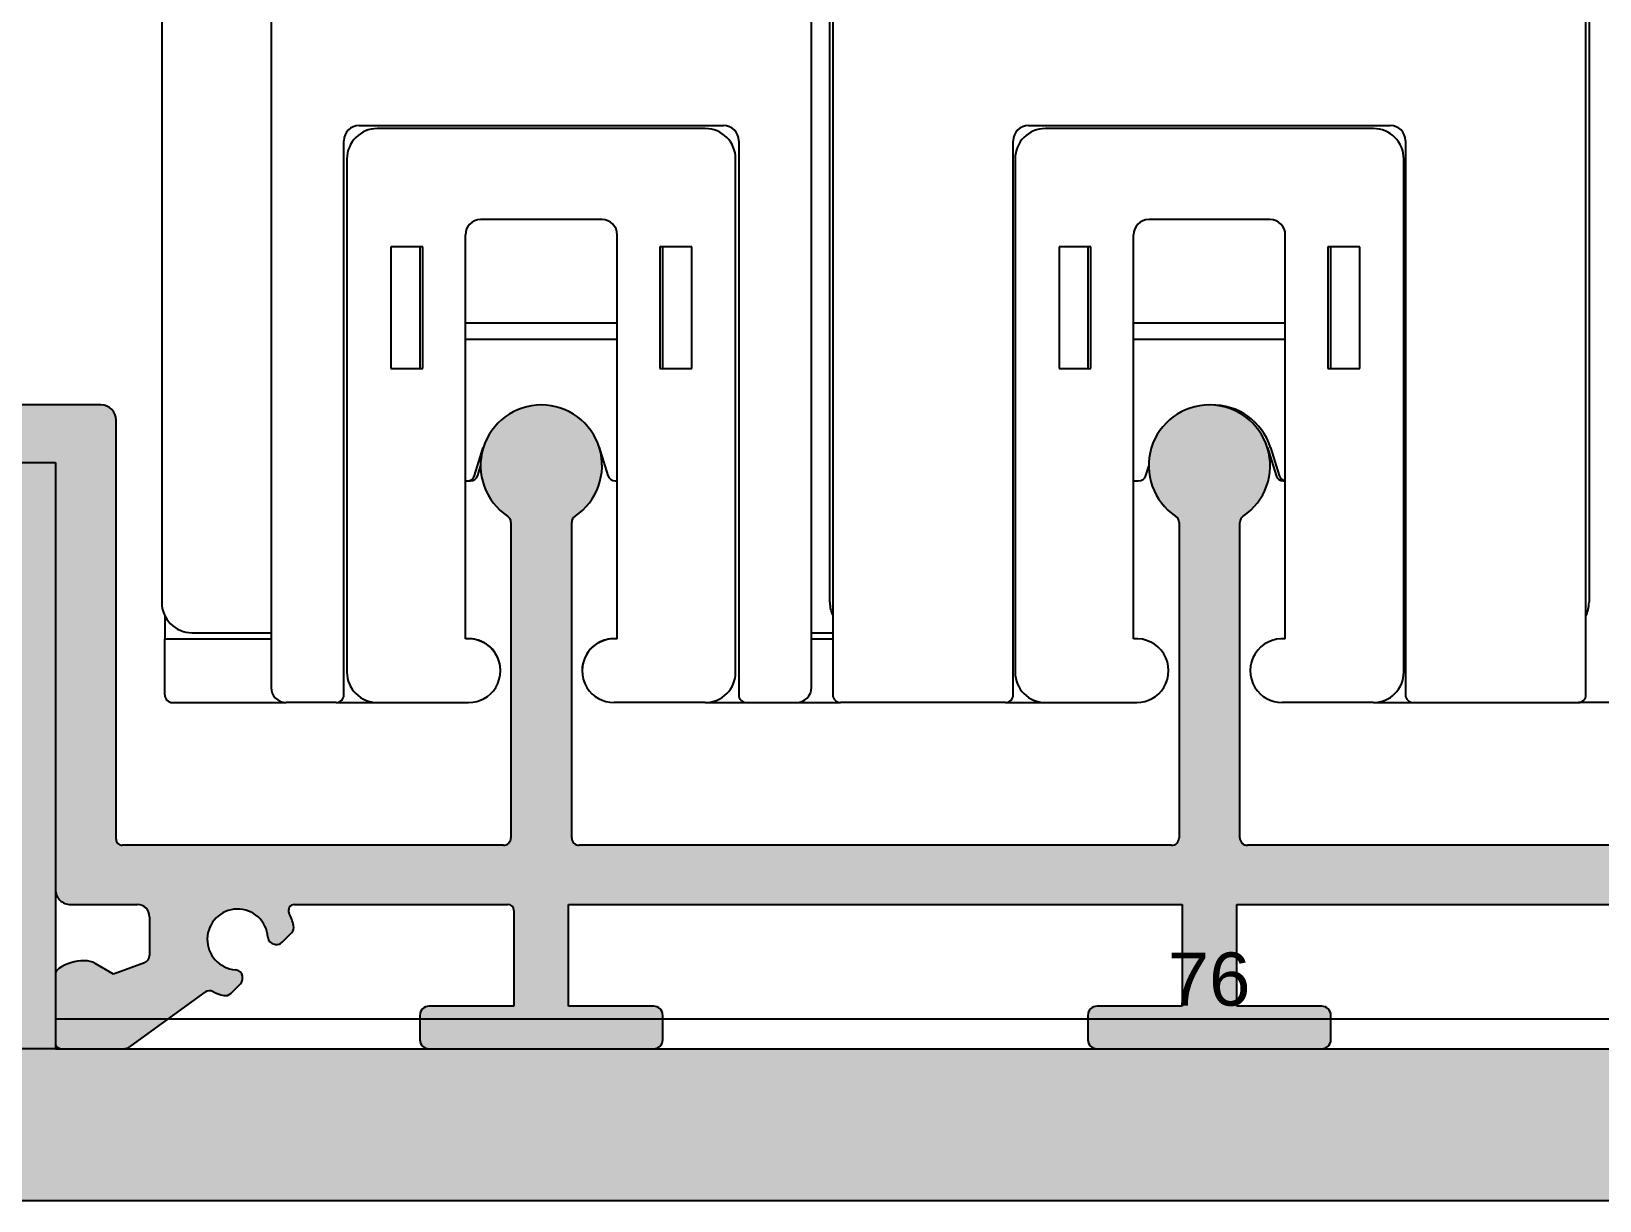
# Model space of a CAD drawing. Header units: millimetres. Extents: x -152 to 557, y 15 to 288.
# Drawn here: x 47.4 to 99, y 18.8 to 57.3 of the extents above; entities that cross this region are included whole.
import ezdxf
from ezdxf.enums import TextEntityAlignment as Align

# ---------------------------------------------------------------- set-up
doc = ezdxf.new("R2010")
doc.units = ezdxf.units.MM
doc.layers.add('Default', color=7, linetype='Continuous')
doc.layers.add('DV1_Default', color=7, linetype='Continuous')
doc.styles.add('SEACAD_Arial', font='arial.ttf')
doc.dimstyles.new('ISO', dxfattribs={"dimtxt": 1.75, "dimasz": 1.75, "dimexe": 0.875, "dimexo": 0, "dimgap": 0.4375, "dimtad": 1, "dimtxsty": 'SEACAD_Arial', "dimblk1": '_SE_FILLED', "dimblk2": '_SE_FILLED', "dimsah": 1, "dimcen": 0.875, "dimadec": 0, "dimazin": 0, "dimtfac": 0.5, "dimtdec": 3, "dimtmove": 0, "dimatfit": 3, "dimfxl": 1, "dimarcsym": 0})

# ---------------------------------------------------------------- blocks, each defined once
blk = doc.blocks.new('SE')
at = {"layer": 'DV1_Default', "linetype": 'Continuous'}
h = blk.add_hatch(color=7, dxfattribs=at)
edge = h.paths.add_edge_path()
edge.add_line((65.07547479923367, 25.1853045314073), (65.07547479922702, 28.53530453140729))
edge.add_line((65.07547479922702, 28.53530453140729), (85.27547479924395, 28.53530453144739))
edge.add_line((85.27547479924395, 28.53530453144739), (85.27547479925059, 25.18530453144741))
edge.add_line((85.27547479925059, 25.18530453144741), (82.47547479924046, 25.18530453144182))
edge.add_arc((82.47547479924107, 24.88530453144186), 0.299999999999967, 90.000000000114, 180.0000000001167)
edge.add_line((82.1754747992411, 24.88530453144125), (82.17547479924266, 24.08530453144123))
edge.add_arc((82.47547479924266, 24.08530453144184), 0.2999999999999952, 180.000000000116, 270.000000000114)
edge.add_line((82.47547479924323, 23.78530453144184), (89.8754747992032, 23.78530453145651))
edge.add_arc((89.87547479920264, 24.08530453145652), 0.2999999999999947, 270.000000000114, 360)
edge.add_line((90.17547479920263, 24.08530453145652), (90.17547479920106, 24.88530453145712))
edge.add_arc((89.87547479920103, 24.88530453145654), 0.2999999999999952, 1.119555e-10, 90.000000000114)
edge.add_line((89.87547479920043, 25.18530453145654), (87.07547479926086, 25.18530453145095))
edge.add_line((87.07547479926086, 25.18530453145095), (87.07547479925421, 28.53530453145095))
edge.add_line((87.07547479925422, 28.53530453145095), (107.2754747991333, 28.53530453149105))
edge.add_line((107.2754747991333, 28.53530453149105), (107.27547479914, 25.18530453149105))
edge.add_line((107.27547479914, 25.18530453149105), (104.4754747992004, 25.18530453148549))
edge.add_arc((104.475474799201, 24.88530453148548), 0.299999999999967, 90.00000000010857, 180.0000000001113)
edge.add_line((104.175474799201, 24.88530453148491), (104.1754747992026, 24.08530453148489))
edge.add_arc((104.4754747992026, 24.08530453148547), 0.299999999999967, 180.0000000001113, 270.0000000001112)
edge.add_line((104.4754747992032, 23.7853045314855), (111.875474799147, 23.78530453150015))
edge.add_arc((111.8754747991464, 24.08530453150015), 0.2999999999999947, 270.0000000001058, 360)
edge.add_line((112.1754747991464, 24.08530453150015), (112.1754747991448, 24.88530453150078))
edge.add_arc((111.8754747991448, 24.88530453150018), 0.2999999999999947, 1.167052e-10, 90.000000000114)
edge.add_line((111.8754747991442, 25.18530453150017), (109.0754747991442, 25.18530453149459))
edge.add_line((109.0754747991442, 25.18530453149459), (109.0754747991379, 28.33530453149458))
edge.add_arc((109.275474799138, 28.33530453149501), 0.2000000000000335, 90.00000000011812, 180.0000000001232, ccw=False)
edge.add_line((109.2754747991376, 28.53530453149504), (116.302642719261, 28.53530453150895))
edge.add_arc((116.3026427192614, 28.33530453150895), 0.2000000000000057, -26.896546298622127, 90.00000000011403, ccw=False)
edge.add_arc((118.1754747993721, 27.38530453166245), 1.900000000000044, 153.1034537013717, 166.007583012356)
edge.add_arc((116.5744340353253, 27.78426376750059), 0.2500000000000258, 166.0075830123752, 225.0000000001295)
edge.add_line((116.3976573400291, 27.60748707220354), (116.71364039307, 27.29150401916409))
edge.add_arc((116.890417088365, 27.46828071446233), 0.2499999999999893, 225.0000000005199, 277.500000000551)
edge.add_line((116.9230486364224, 27.22041949911921), (116.9612077901019, 27.22544324700676))
edge.add_arc((116.9285762420442, 27.4733044623499), 0.2500000000000464, 277.5000000006316, 355.9630409673069)
edge.add_arc((118.1754747994281, 27.38530453160644), 1.000000000086781, -85.96304097280768, 175.9630409730323, ccw=False)
edge.add_arc((118.2634747301765, 26.13840597422274), 0.2500000000000543, 94.03695903292956, 172.5000000000888)
edge.add_line((118.015613514833, 26.17103752227737), (118.0105897669455, 26.13287836859816))
edge.add_arc((118.258450982289, 26.10024682054353), 0.2500000000000108, 172.5000000000911, 225.0000000002931)
edge.add_line((118.0816742869933, 25.92347012524598), (118.3976573399203, 25.60748707232021))
edge.add_arc((118.5744340352166, 25.78426376761736), 0.2500000000001058, 225.0000000001486, 283.9924169878707)
edge.add_arc((118.1754747993721, 27.38530453166245), 1.899999999999993, 283.9924169878736, 295.4566124895406)
edge.add_arc((119.0996038949143, 25.4440458124876), 0.2500000000000662, 54.00000045345081, 115.4566124895349, ccw=False)
edge.add_line((119.2465502063868, 25.64630006224436), (121.6765580745677, 23.88079603200679))
edge.add_arc((121.9704506975125, 24.2853045315202), 0.4999999999999596, 234.0000004534562, 270.0000000001123)
edge.add_line((121.9704506975135, 23.78530453152024), (123.9754747993417, 23.78530453152416))
edge.add_arc((123.9754747993413, 23.98530453152417), 0.2000000000000057, 270.000000000114, 360)
edge.add_line((124.1754747993413, 23.98530453152417), (124.1754747993369, 26.22092168132405))
edge.add_arc((123.9254747993369, 26.22092168132355), 0.2500000000000002, 1.148053e-10, 55.94420227840437)
edge.add_arc((123.2254747993389, 25.1853059216493), 1.500000000673161, 55.94420227839911, 89.92197669090254)
edge.add_line((123.2275174441641, 26.68530453152253), (123.2123619232481, 26.68530453152275))
edge.add_arc((123.2123828937783, 25.98530453183687), 0.7000000000000128, 90.0017164612568, 120.0017164612133)
edge.add_line((122.8623647329239, 26.59151182894907), (122.2637806677298, 26.24589524760109))
edge.add_line((122.2637806677298, 26.24589524760109), (121.2399768013471, 26.61849464693309))
edge.add_arc((121.3254747993356, 26.85342036357552), 0.2499999999999989, 180.0000000001148, 250.0017164612756, ccw=False)
edge.add_line((121.0754747993356, 26.85342036357502), (121.0754747993331, 28.13530453151841))
edge.add_arc((121.4754747993331, 28.1353045315192), 0.3999999999999837, 90.00000000011403, 180.0000000001135, ccw=False)
edge.add_line((121.4754747993323, 28.53530453151919), (123.6754747993323, 28.53530453152358))
edge.add_arc((123.6754747993313, 29.03530453152359), 0.5000000000000004, 270.0000000001156, 360)
edge.add_line((124.1754747993313, 29.03530453152359), (124.1754747993034, 43.08530453152454))
edge.add_line((124.1754747993034, 43.08530453152454), (129.7926320868046, 43.08530453153569))
edge.add_arc((129.7926320868042, 43.2853045315357), 0.2000000000000057, 270.0000000001221, 315.0000000001252)
edge.add_line((129.9340534430418, 43.14388317529869), (130.625474799302, 43.83530453156167))
edge.add_line((130.625474799302, 43.83530453156167), (132.1754747993019, 43.83530453156474))
edge.add_line((132.175474799302, 43.83530453156474), (132.175474799303, 43.28530453154043))
edge.add_arc((132.375474799303, 43.28530453154082), 0.199999999999978, 180.000000000116, 270.0000000001221)
edge.add_line((132.3754747993034, 43.08530453154084), (135.9754747993034, 43.08530453154795))
edge.add_arc((135.975474799303, 43.28530453154796), 0.2000000000000057, 270.0000000001221, 360)
edge.add_line((136.175474799303, 43.28530453154796), (136.1754747993012, 44.23594465688756))
edge.add_arc((135.8754747993011, 44.23594465688696), 0.3000000000000225, 1.139911e-10, 81.13962252247396)
edge.add_arc((130.0754747993749, 7.029601159407372), 37.95570337215315, 81.13962252247981, 90.00000000011354)
edge.add_line((130.0754747992997, 44.98530453156054), (122.6754747991039, 44.9853045315458))
edge.add_arc((122.6754747991048, 44.48530453154579), 0.5000000000000004, 90.000000000114, 180.0000000001189)
edge.add_line((122.1754747991048, 44.48530453154476), (122.1754747991322, 30.68530453152059))
edge.add_arc((121.9754747991322, 30.6853045315202), 0.2000000000000057, 270.00000000011397, 360, ccw=False)
edge.add_line((121.9754747991326, 30.48530453152019), (109.4254747991346, 30.4853045314953))
edge.add_arc((109.4254747991341, 30.7353045314953), 0.2500000000000002, 180.0000000001335, 270.00000000011397, ccw=False)
edge.add_line((109.1754747991341, 30.73530453149472), (109.1754747991104, 41.11447583798473))
edge.add_arc((109.4254747991103, 41.11447583798522), 0.2499999999999447, 123.74898859548011, 180.0000000001107, ccw=False)
edge.add_arc((108.1754747991078, 42.98530453140553), 2.00000000002917, 303.7489885954686, 596.2510114048446)
edge.add_arc((106.9254747991155, 41.11447583797835), 0.2499999999999798, 1.1402789823478088e-10, 56.25101140483241, ccw=False)
edge.add_line((107.1754747991155, 41.11447583797885), (107.1754747991248, 30.73530453149083))
edge.add_arc((106.9254747991248, 30.73530453149032), 0.2500000000000002, 270.00000000011073, 360, ccw=False)
edge.add_line((106.9254747991253, 30.48530453149032), (87.42547479925847, 30.48530453145164))
edge.add_arc((87.42547479925798, 30.73530453145164), 0.2500000000000002, 180.0000000002451, 270.00000000011397, ccw=False)
edge.add_line((87.17547479925798, 30.73530453145057), (87.17547479921267, 41.11447583804287))
edge.add_arc((87.42547479921261, 41.11447583804337), 0.2499999999999439, 123.7489885955307, 180.0000000001139, ccw=False)
edge.add_arc((86.17547479921787, 42.98530453144888), 2.000000000012552, 303.748988595513, 596.2510114045601)
edge.add_arc((84.92547479922558, 41.11447583804171), 0.2499999999999421, 1.1402789823478088e-10, 56.25101140456229, ccw=False)
edge.add_line((85.17547479922555, 41.1144758380422), (85.17547479923503, 30.73530453144718))
edge.add_arc((84.92547479923503, 30.73530453144668), 0.2500000000000002, 270.00000000011397, 360, ccw=False)
edge.add_line((84.92547479923553, 30.48530453144668), (65.42547479922379, 30.48530453140799))
edge.add_arc((65.4254747992233, 30.73530453140799), 0.2500000000000002, 180.0000000001303, 270.00000000011073, ccw=False)
edge.add_line((65.1754747992233, 30.73530453140742), (65.17547479920097, 41.11447583799104))
edge.add_arc((65.42547479920097, 41.11447583799152), 0.2500000000000141, 123.7489885955876, 180.0000000001107, ccw=False)
edge.add_arc((64.1754747991979, 42.98530453140553), 2.000000000024185, 303.7489885955693, 596.2510114046405)
edge.add_arc((62.92547479920171, 41.11447583798693), 0.2499999999999682, 1.1402789823478088e-10, 56.251011404631925, ccw=False)
edge.add_line((63.17547479920167, 41.11447583798743), (63.17547479922191, 30.73530453140354))
edge.add_arc((62.92547479922191, 30.73530453140304), 0.2500000000000002, 270.00000000011073, 360, ccw=False)
edge.add_line((62.92547479922239, 30.48530453140304), (50.37547479922272, 30.48530453137814))
edge.add_arc((50.37547479922232, 30.68530453137815), 0.2000000000000057, 180.000000000115, 270.00000000011397, ccw=False)
edge.add_line((50.17547479922231, 30.68530453137775), (50.17547479919489, 44.48530453140195))
edge.add_arc((49.67547479919489, 44.48530453140096), 0.5000000000000004, 1.123626e-10, 90.000000000114)
edge.add_line((49.67547479919389, 44.98530453140096), (42.27547479919973, 44.98530453138626))
edge.add_arc((42.27547479927504, 7.029601159233179), 37.9557033721531, 90.00000000011367, 98.86037747774758)
edge.add_arc((36.4754747992012, 44.23594465668977), 0.2999999999999053, 98.86037747775741, 180.0000000001126)
edge.add_line((36.1754747992013, 44.23594465668918), (36.17547479920312, 43.28530453134997))
edge.add_arc((36.37547479920312, 43.28530453135038), 0.2000000000000057, 180.000000000116, 270.0000000001079)
edge.add_line((36.3754747992035, 43.08530453135037), (39.97547479920348, 43.08530453135742))
edge.add_arc((39.97547479920308, 43.28530453135751), 0.2000000000000057, 270.000000000114, 360)
edge.add_line((40.17547479920309, 43.28530453135751), (40.175474799202, 43.83530453138222))
edge.add_line((40.175474799202, 43.83530453138222), (41.72547479920188, 43.8353045313853))
edge.add_line((41.72547479920188, 43.8353045313853), (42.41689615546486, 43.14388317512506))
edge.add_arc((42.55831751170197, 43.28530453136263), 0.2000000000000518, 225.0000000000921, 270.000000000114)
edge.add_line((42.55831751170238, 43.08530453136257), (48.17547479920347, 43.08530453137379))
edge.add_line((48.17547479920347, 43.08530453137379), (48.17547479923135, 29.03530453137379))
edge.add_arc((48.67547479923135, 29.03530453137479), 0.5000000000000004, 180.0000000001144, 270.0000000001132)
edge.add_line((48.67547479923233, 28.53530453137479), (50.87547479923237, 28.53530453137913))
edge.add_arc((50.87547479923316, 28.13530453137913), 0.3999999999999837, 1.1550582712516189e-10, 90.000000000113, ccw=False)
edge.add_line((51.27547479923314, 28.13530453137994), (51.27547479923572, 26.85342036343655))
edge.add_arc((51.02547479923566, 26.85342036343605), 0.2500000000000765, 289.99828353896913, 360, ccw=False)
edge.add_line((51.11097279722517, 26.61849464679391), (50.08716893084387, 26.2458952474579))
edge.add_line((50.08716893084387, 26.2458952474579), (49.48858486564848, 26.59151182880352))
edge.add_arc((49.13856670479641, 25.98530453168989), 0.7000000000000419, 59.99828353901233, 89.99828353897063)
edge.add_line((49.13858767532393, 26.68530453137582), (49.12343215440789, 26.68530453137548))
edge.add_arc((49.12547479923898, 25.18530592150228), 1.500000000673153, 90.07802330932277, 124.055797721826)
edge.add_arc((48.42547479923696, 26.22092168117376), 0.2500000000000375, 124.0557977218255, 180.000000000114)
edge.add_line((48.17547479923692, 26.22092168117327), (48.17547479924136, 23.98530453137382))
edge.add_arc((48.37547479924142, 23.98530453137421), 0.2000000000000057, 180.0000000001191, 270.0000000001058)
edge.add_line((48.37547479924179, 23.7853045313742), (50.38049890106996, 23.78530453137816))
edge.add_arc((50.38049890106898, 24.28530453137817), 0.5000000000000004, 270.0000000001132, 305.9999995467775)
edge.add_line((50.67439152401546, 23.88079603186594), (53.10439939218947, 25.64630006211313))
edge.add_arc((53.25134570366267, 25.44404581235699), 0.2500000000000089, 64.54338751068929, 125.9999995467586, ccw=False)
edge.add_arc((54.17547479915374, 27.38530453141489), 1.899999999872432, 244.5433875103057, 256.0075830127452)
edge.add_arc((53.77651556335901, 25.78426376748881), 0.2500000000000628, 256.0075830123666, 315.0000000000973)
edge.add_line((53.95329225865598, 25.60748707219243), (54.26927531158172, 25.92347012511938))
edge.add_arc((54.0924986162854, 26.10024682041623), 0.2499999999999279, 314.9999999999142, 367.5000000001398)
edge.add_line((54.3403598316287, 26.13287836847184), (54.33533608374105, 26.17103752215104))
edge.add_arc((54.08747486839771, 26.13840597409539), 0.2499999999999676, 7.500000000150929, 85.96304096730417)
edge.add_arc((54.17547479923472, 27.3853045313858), 1.000000000000131, 4.036959032926802, 265.96304096730756, ccw=False)
edge.add_arc((55.42237335652477, 27.47330446222787), 0.2500000000000801, 184.0369590329225, 262.4999999994649)
edge.add_line((55.38974180846743, 27.22544324688464), (55.42790096214735, 27.22041949899717))
edge.add_arc((55.46053251020388, 27.46828071434043), 0.2500000000000164, 262.4999999996485, 314.9999999997087)
edge.add_line((55.63730920549963, 27.29150401904288), (55.95329225853929, 27.60748707208375))
edge.add_arc((55.77651556324233, 27.78426376737998), 0.24999999999995, 315.0000000001174, 373.9924169878512)
edge.add_arc((54.17547479918122, 27.3853045315296), 1.900000000016846, 13.99241698792788, 26.89654629879649)
edge.add_arc((56.04830687930406, 28.33530453138941), 0.1999999999999844, 90.00000000011403, 206.8965462988543, ccw=False)
edge.add_line((56.04830687930367, 28.5353045313894), (63.07547479922643, 28.53530453140336))
edge.add_arc((63.07547479922687, 28.33530453140335), 0.2000000000000057, 1.1522161003085785e-10, 90.0000000001242, ccw=False)
edge.add_line((63.27547479922688, 28.33530453140375), (63.27547479923309, 25.18530453140373))
edge.add_line((63.27547479923309, 25.18530453140373), (60.47547479923308, 25.18530453139817))
edge.add_arc((60.47547479923367, 24.8853045313982), 0.299999999999967, 90.000000000114, 180.0000000001113)
edge.add_line((60.1754747992337, 24.88530453139762), (60.17547479923529, 24.0853045313976))
edge.add_arc((60.47547479923526, 24.08530453139818), 0.299999999999967, 180.0000000001113, 270.0000000001126)
edge.add_line((60.47547479923585, 23.78530453139821), (67.87547479924325, 23.78530453141287))
edge.add_arc((67.87547479924267, 24.08530453141286), 0.2999999999999947, 270.0000000001112, 360)
edge.add_line((68.17547479924266, 24.08530453141286), (68.1754747992411, 24.88530453141349))
edge.add_arc((67.87547479924106, 24.88530453141288), 0.3000000000000225, 1.167052e-10, 90.000000000114)
edge.add_line((67.87547479924046, 25.18530453141291), (65.07547479923366, 25.1853045314073))
blk.add_hatch(color=7, dxfattribs=at).paths.add_polyline_path([(31.17547479920352, 43.08530453133986), (31.17547479925335, 18.78530453134003), (141.1754747993515, 18.78530453155833), (141.1754747993034, 43.08530453155827), (124.1754747993034, 43.08530453152454), (124.1754747993418, 23.78530453152455), (48.17547479924175, 23.78530453137379), (48.17547479920347, 43.08530453137379)])
at = {"layer": 'DV1_Default', "color": 7, "linetype": 'Continuous'}
for p, q in [((55.2754747991, 93.8279070194), (55.27547479779999, 35.6853045314)), ((73.0754747978, 35.6853045314), (73.0754747978, 93.8273638728)), ((98.5754748004, 35.4353045314), (98.5754748004, 93.8316783932)), ((98.67547480040001, 92.5313110298), (98.67547480040001, 38.4853045314)), ((51.675474797, 80.3853045315), (51.675474797, 38.485304532)), ((73.67547479779999, 38.4853045314), (73.67547479779999, 80.5501398779)), ((73.7754747978, 80.49227597720001), (73.7754747978, 35.4353045314)), ((58.1754747978, 54.1853045314), (70.17547479779999, 54.1853045314)), ((69.5754747991, 54.08530453140001), (58.7754747991, 54.08530453140001)), ((80.2154747991, 54.1853045308), (92.1318371368, 54.1853045308)), ((91.5754747991, 54.0853045308), (80.7754747991, 54.0853045308)), ((57.6754747978, 35.4353045314), (57.6754747978, 53.6853045314)), ((70.67547479779999, 53.6853045314), (70.67547479779999, 35.4353045314)), ((79.7154747991, 35.4353045314), (79.7154747991, 53.6853045308)), ((92.6318371368, 53.6853045308), (92.6318371368, 35.4353045314)), ((57.7754747991, 53.08530453140001), (57.7754747991, 36.1853045314)), ((70.5754747991, 36.1853045314), (70.5754747991, 53.08530453140001)), ((79.7754747991, 53.0853045308), (79.7754747991, 36.1853045308)), ((92.5754747991, 36.1853045308), (92.5754747991, 53.0853045308)), ((66.1754747991, 51.08530453140001), (62.1754747991, 51.08530453140001)), ((88.1754747991, 51.0853045308), (84.1754747991, 51.0853045308)), ((60.2754747991, 50.18530453149999), (59.2228335141, 50.18530453149999)), ((59.2228335141, 50.18530453149999), (59.2228335141, 46.18530453149999)), ((60.1754747978, 50.18530453149999), (60.1754747978, 46.18530453149999)), ((60.2754747991, 46.18530453149999), (60.2754747991, 50.18530453149999)), ((61.6754747991, 37.2799282587), (61.6754747991, 50.58530453140001)), ((66.6754747991, 37.2799282587), (66.6754747991, 50.58530453140001)), ((68.0754747991, 50.18530453149999), (68.0754747991, 46.18530453149999)), ((69.1281160841, 50.18530453149999), (68.0754747991, 50.18530453149999)), ((68.17547479779999, 46.18530453149999), (68.17547479779999, 50.18530453149999)), ((69.1281160841, 46.18530453149999), (69.1281160841, 50.18530453149999)), ((82.2754747991, 50.1853045309), (81.2228335141, 50.1853045309)), ((81.2228335141, 50.1853045309), (81.2228335141, 46.1853045309)), ((82.1754747991, 50.1853045309), (82.1754747991, 46.1853045309)), ((82.2754747991, 46.1853045309), (82.2754747991, 50.1853045309)), ((83.6754747991, 37.2799282581), (83.6754747991, 50.5853045308)), ((88.6754747991, 37.2799282581), (88.6754747991, 50.5853045308)), ((90.0754747991, 50.1853045309), (90.0754747991, 46.1853045309)), ((91.1281160841, 50.1853045309), (90.0754747991, 50.1853045309)), ((90.1754747991, 46.1853045309), (90.1754747991, 50.1853045309)), ((91.1281160841, 46.1853045309), (91.1281160841, 50.1853045309)), ((61.6754747991, 47.6853045314), (66.6754747991, 47.6853045314)), ((83.6754747991, 47.68530475319999), (88.6754747991, 47.68530475319999)), ((61.6754747991, 47.1512261776), (66.6754747991, 47.1512261776)), ((83.6754747991, 47.1512263995), (88.6754747991, 47.1512263995)), ((59.2228335141, 46.18530453149999), (60.2754747991, 46.18530453149999)), ((68.0754747991, 46.18530453149999), (69.1281160841, 46.18530453149999)), ((81.2228335141, 46.1853045309), (82.2754747991, 46.1853045309)), ((90.0754747991, 46.1853045309), (91.1281160841, 46.1853045309)), ((49.6754747992, 44.9853045314), (42.2754747992, 44.9853045314)), ((50.1754747992, 30.6853045314), (50.1754747992, 44.4853045314)), ((61.9801364866, 42.6610598807), (62.26570653109999, 43.5792617374)), ((66.0852430671, 43.5792617374), (66.3708131117, 42.6610598807)), ((88.0852430671, 43.57926173680001), (88.3708131116, 42.66105988)), ((88.1852430675, 43.57926195930001), (88.470813112, 42.6610601026)), ((31.1754747992, 43.0853045313), (48.1754747992, 43.08530453140001)), ((48.1754747992, 43.08530453140001), (48.1754747992, 23.7853045314)), ((62.0801364862, 42.6610598807), (62.1755509752, 42.9678489246)), ((84.0801364869, 42.6610601026), (84.1755509733, 42.9678491383)), ((61.6754747978, 42.4853045314), (61.7414154531, 42.4853045314)), ((61.7414154531, 42.4853045314), (61.84141545270001, 42.4853045314)), ((66.6095341452, 42.4853045314), (66.67547479779999, 42.4853045314)), ((83.6754747991, 42.4853047533), (83.8414154534, 42.4853047533)), ((88.6095341451, 42.4853045308), (88.6754747991, 42.4853045308)), ((63.1754747992, 41.114475838), (63.1754747992, 30.7353045314)), ((65.1754747992, 30.7353045314), (65.1754747992, 41.114475838)), ((85.1754747992, 41.114475838), (85.1754747992, 30.7353045314)), ((87.1754747993, 30.7353045315), (87.1754747992, 41.114475838)), ((51.775474797, 38.0494146377), (51.775474797, 37.285304532)), ((51.775474797, 35.435304532), (51.775474797, 37.285304532)), ((51.775474797, 37.285304532), (55.2754747991, 37.285304532)), ((52.675474797, 37.485304532), (55.275474797, 37.485304532)), ((73.0754747997, 37.485304532), (73.775474797, 37.485304532)), ((73.0754747991, 37.285304532), (73.775474797, 37.285304532)), ((62.6755324163, 35.68451058679999), (62.6754740093, 35.6844158035)), ((65.6754171819, 35.68451058679999), (65.67547558390001, 35.6844158004)), ((84.6755324163, 35.6845105861), (84.6754740093, 35.6844158028)), ((87.675417182, 35.6845105861), (87.6754755839, 35.6844157997)), ((52.025474797, 35.185304532), (55.7754747991, 35.185304532)), ((57.4254747978, 35.1853045314), (55.77547479779999, 35.1853045314)), ((57.4254747978, 35.1853045314), (58.7754747991, 35.1853045314)), ((58.7754747991, 35.1853045314), (61.7815939225, 35.1853045314)), ((69.5754747991, 35.1853045314), (66.5693556757, 35.1853045314)), ((69.5754747991, 35.1853045314), (70.92547479779999, 35.1853045314)), ((70.92547479779999, 35.1853045314), (72.5754747978, 35.1853045314)), ((72.5754747991, 35.185304532), (74.025474797, 35.185304532)), ((79.4654747991, 35.1853045314), (74.0254747978, 35.1853045314)), ((79.4654747991, 35.1853045314), (80.7754748004, 35.1853045314)), ((80.7754747991, 35.1853045308), (83.7815939225, 35.1853045308)), ((91.5754747991, 35.1853045308), (88.5693556757, 35.1853045308)), ((91.5754748004, 35.1853045314), (92.8818371368, 35.1853045314)), ((92.8818371368, 35.1853045314), (98.3254748004, 35.1853045314)), ((101.4654747999, 35.185304532), (98.32547479969999, 35.185304532)), ((62.9254747992, 30.4853045314), (50.3754747992, 30.4853045314)), ((84.9254747992, 30.4853045314), (65.4254747992, 30.4853045314)), ((106.9254747991, 30.4853045315), (87.4254747993, 30.4853045315)), ((48.6754747992, 28.5353045314), (50.8754747992, 28.5353045314)), ((56.0483068793, 28.5353045314), (63.0754747992, 28.5353045314)), ((65.0754747992, 25.1853045314), (65.0754747992, 28.5353045314)), ((65.0754747992, 28.5353045314), (85.2754747992, 28.5353045314)), ((85.2754747992, 28.5353045314), (85.2754747993, 25.1853045314)), ((87.0754747993, 25.1853045315), (87.0754747993, 28.5353045315)), ((87.0754747993, 28.5353045315), (107.2754747991, 28.5353045315)), ((51.2754747992, 28.1353045314), (51.2754747992, 26.8534203634)), ((63.2754747992, 28.3353045314), (63.2754747992, 25.1853045314)), ((55.6373092055, 27.291504019), (55.95329225850001, 27.6074870721)), ((55.38974180850001, 27.2254432469), (55.4279009621, 27.220419499)), ((49.13858767529999, 26.6853045314), (49.12343215439999, 26.6853045314)), ((50.0871689308, 26.2458952475), (49.4885848656, 26.5915118288)), ((51.11097279720001, 26.6184946468), (50.0871689308, 26.2458952475)), ((48.1754747992, 26.2209216812), (48.1754747992, 23.9853045314)), ((53.9532922587, 25.6074870722), (54.2692753116, 25.9234701251)), ((54.3403598316, 26.1328783685), (54.3353360837, 26.1710375222)), ((50.67439152399999, 23.8807960319), (53.1043993922, 25.6463000621)), ((60.1754747992, 24.8853045314), (60.1754747992, 24.0853045314)), ((63.2754747992, 25.1853045314), (60.4754747992, 25.1853045314)), ((67.8754747992, 25.1853045314), (65.0754747992, 25.1853045314)), ((68.1754747992, 24.0853045314), (68.1754747992, 24.8853045314)), ((82.1754747992, 24.8853045314), (82.1754747992, 24.0853045314)), ((85.2754747993, 25.1853045314), (82.4754747992, 25.1853045314)), ((89.8754747992, 25.1853045315), (87.0754747993, 25.1853045315)), ((90.1754747992, 24.0853045315), (90.1754747992, 24.8853045315)), ((48.1754747992, 23.7853045314), (124.1754747993, 23.7853045315)), ((48.3754747992, 23.7853045314), (50.3804989011, 23.7853045314)), ((60.4754747992, 23.7853045314), (67.8754747992, 23.7853045314)), ((82.4754747992, 23.7853045314), (89.8754747992, 23.7853045315)), ((31.1754747993, 18.7853045313), (141.1754747994, 18.7853045316))]:
    blk.add_line(p, q, dxfattribs=at)
for centre, radius, start, end in [((58.1754747978, 53.6853045314), 0.5000000000000004, 90, 180), ((58.7754747991, 53.08530453140001), 1.000000000000001, 90, 180), ((69.5754747991, 53.08530453140001), 0.9999999999999992, 0, 90), ((70.17547479779999, 53.6853045314), 0.5000000000000004, 0, 90), ((80.2154747991, 53.6853045308), 0.4999999999999987, 90, 180), ((80.7754747991, 53.0853045308), 1.000000000000001, 90, 180), ((91.5754747991, 53.0853045308), 1, 0, 90), ((92.1318371368, 53.6853045308), 0.5000000000000004, 0, 90), ((62.1754747991, 50.58530453140001), 0.5000000000000004, 90, 180), ((66.1754747991, 50.58530453140001), 0.5000000000000004, 0, 90), ((84.1754747991, 50.5853045308), 0.5000000000000004, 90, 180), ((88.1754747991, 50.5853045308), 0.5000000000000009, 0, 90), ((49.6754747992, 44.4853045314), 0.5000000000000004, 1e-10, 90.00000000009999), ((64.1754747992, 42.9853045314), 2.000000000024185, 303.7489885956, 236.2510114046), ((86.1754747992, 42.9853045314), 2.000000000012552, 303.7489885955, 236.2510114046), ((86.2754747995, 42.9853047533), 1.999999999999998, 17.2762210662, 91.43267086290003), ((61.7414154531, 42.7353045314), 0.2500000000000002, 270, 342.7237789338), ((61.84141545270001, 42.7353045314), 0.2500000000000002, 270, 342.7237789338), ((66.6095341452, 42.7353045314), 0.2500000000000023, 197.2762210662, 270), ((83.8414154534, 42.7353047533), 0.2500000000000002, 270, 342.7237789338), ((88.6095341451, 42.7353045308), 0.2499999999999995, 197.2762210662, 270), ((88.70953414549999, 42.7353047533), 0.2499999999999997, 197.2762210662, 262.169822014), ((62.9254747992, 41.114475838), 0.2499999999999682, 1e-10, 56.2510114046), ((65.4254747992, 41.114475838), 0.2500000000000141, 123.7489885956, 180.0000000001), ((84.9254747992, 41.114475838), 0.2499999999999421, 1e-10, 56.2510114046), ((87.4254747992, 41.114475838), 0.2499999999999439, 123.7489885955, 180.0000000001), ((52.675474797, 38.485304532), 1.000000000000001, 180, 270), ((74.67547479779999, 38.4853045314), 1.000000000000001, 180, 205.8419326659), ((97.67547480040001, 38.4853045314), 1.000000000000008, 334.1580671396, 0), ((61.7815939225, 36.2379075624), 1.049999999999999, 359.9288154375, 95.8005491071), ((61.7815939225, 36.2353045314), 1.050000000000001, 328.360991595, 95.8005491073), ((66.5693556757, 36.2379075624), 1.050000000000001, 84.1994508927, 180.0710629067), ((66.5693556757, 36.2353045314), 1.049999999999999, 84.1994508929, 211.6390084049), ((83.7815939225, 36.2353045308), 1.05, 328.360991595, 95.8005491073), ((88.5693556757, 36.2353045308), 1.049999999999999, 84.1994508929, 211.6390084049), ((58.7754747991, 36.1853045314), 1.000000000000001, 180, 270), ((69.5754747991, 36.1853045314), 0.9999999999999992, 270, 0), ((80.7754747991, 36.1853045308), 1.000000000000001, 180, 270), ((91.5754747991, 36.1853045308), 1, 270, 0), ((55.77547479779999, 35.6853045314), 0.4999999999997229, 180.0000000001, 270), ((61.7815939225, 36.2353045314), 1.049999999999999, 270, 328.3549163898), ((66.5693556757, 36.2353045314), 1.050000000000002, 211.6450836098, 270), ((72.5754747978, 35.6853045314), 0.4999999999990012, 270, 0), ((83.7815939225, 36.2353045308), 1.049999999999999, 270, 328.3549163898), ((88.5693556757, 36.2353045308), 1.050000000000002, 211.6450836098, 270), ((52.025474797, 35.435304532), 0.2500000000000002, 180, 270), ((57.4254747978, 35.4353045314), 0.2500000000000002, 270, 0), ((70.92547479779999, 35.4353045314), 0.2499999999999985, 180, 270), ((74.0254747978, 35.4353045314), 0.2499999999999985, 180, 270), ((79.4654747991, 35.4353045314), 0.2500000000000002, 270, 0), ((92.8818371368, 35.4353045314), 0.2500000000000002, 180, 270), ((98.3254748004, 35.4353045314), 0.2500000000000002, 270, 0), ((50.3754747992, 30.6853045314), 0.2000000000000057, 180.0000000001, 270.0000000001), ((62.9254747992, 30.7353045314), 0.2500000000000002, 270.0000000001, 0), ((65.4254747992, 30.7353045314), 0.2500000000000002, 180.0000000001, 270.0000000001), ((84.9254747992, 30.7353045314), 0.2500000000000002, 270.0000000001, 0), ((87.4254747993, 30.7353045315), 0.2500000000000002, 180.0000000002, 270.0000000001), ((48.6754747992, 29.0353045314), 0.5000000000000004, 180.0000000001, 270.0000000001), ((50.8754747992, 28.1353045314), 0.3999999999999837, 1e-10, 90.00000000009999), ((56.0483068793, 28.3353045314), 0.1999999999999844, 90.00000000009999, 206.8965462989), ((63.0754747992, 28.3353045314), 0.2000000000000057, 1e-10, 90.00000000009999), ((54.1754747992, 27.3853045314), 1.000000000000131, 4.0369590329, 265.9630409673), ((54.1754747992, 27.3853045315), 1.900000000016846, 13.9924169879, 26.8965462988), ((55.4223733565, 27.4733044622), 0.2500000000000801, 184.0369590329, 262.4999999995), ((55.7765155632, 27.7842637674), 0.24999999999995, 315.0000000001, 13.9924169879), ((55.4605325102, 27.4682807143), 0.2500000000000164, 262.4999999996, 314.9999999997), ((48.4254747992, 26.2209216812), 0.2500000000000375, 124.0557977218, 180.0000000001), ((49.1254747992, 25.1853059215), 1.500000000673153, 90.07802330930001, 124.0557977218), ((49.1385667048, 25.9853045317), 0.7000000000000419, 59.99828353900001, 89.998283539), ((51.0254747992, 26.8534203634), 0.2500000000000765, 289.9982835389999, 0), ((54.0874748684, 26.1384059741), 0.2499999999999676, 7.500000000200001, 85.96304096729999), ((54.0924986163, 26.1002468204), 0.2499999999999279, 314.9999999999, 7.500000000099999), ((53.2513457037, 25.4440458124), 0.2500000000000089, 64.5433875107, 125.9999995468), ((54.1754747992, 27.3853045314), 1.899999999872432, 244.5433875103, 256.0075830127), ((53.7765155634, 25.7842637675), 0.2500000000000628, 256.0075830124001, 315.0000000001), ((60.4754747992, 24.8853045314), 0.299999999999967, 90.00000000009999, 180.0000000001), ((67.8754747992, 24.8853045314), 0.3000000000000225, 1e-10, 90.00000000009999), ((82.4754747992, 24.8853045314), 0.299999999999967, 90.00000000009999, 180.0000000001), ((89.8754747992, 24.8853045315), 0.2999999999999952, 1e-10, 90.00000000009999), ((48.3754747992, 23.9853045314), 0.2000000000000057, 180.0000000001, 270.0000000001), ((50.3804989011, 24.2853045314), 0.5000000000000004, 270.0000000001, 305.9999995468), ((60.4754747992, 24.0853045314), 0.299999999999967, 180.0000000001, 270.0000000001), ((67.8754747992, 24.0853045314), 0.2999999999999947, 270.0000000001, 0), ((82.4754747992, 24.0853045314), 0.2999999999999952, 180.0000000001, 270.0000000001), ((89.8754747992, 24.0853045315), 0.2999999999999947, 270.0000000001, 0)]:
    blk.add_arc(centre, radius, start, end, dxfattribs=at)
blk = doc.blocks.new('DMBLK4')
at = {"layer": 'Default', "linetype": 'Continuous', "transparency": 16777216}
for points in [[(26.49401823676144, 44.83530458535656), (26.78568491243089, 43.08530453133986), (27.07735158810034, 44.83530458535656)], [(26.49401823676144, 22.03530447735708), (27.07735158810034, 22.03530447735708), (26.78568491243089, 23.78530453137379)]]:
    blk.add_hatch(color=7, dxfattribs=at).paths.add_polyline_path(points)
at = {"layer": 'Default', "color": 7, "linetype": 'Continuous', "transparency": 16777216}
for p, q in [((26.7856849124, 46.58530463939999), (26.7856849124, 20.2853041469)), ((31.1754747992, 43.0853045313), (25.9106848854, 43.0853045313)), ((48.1754747992, 23.7853045314), (25.9106848854, 23.7853045314))]:
    blk.add_line(p, q, dxfattribs=at)
at = {"layer": 'Default', "color": 7, "linetype": 'Continuous', "transparency": 16777216, "style": 'SEACAD_Arial'}
blk.add_text('20', height=1.75, rotation=90, dxfattribs=at).set_placement((24.5981849124, 32.0657389429), align=Align.TOP_LEFT)
blk = doc.blocks.new('_SE_FILLED')
at = {"color": 0}
blk.add_line((0, 0), (-1, 0), dxfattribs=at)
blk.add_solid([(0, 0), (-1, -0.1665), (-1, 0.1665), (0, 0)], dxfattribs=at)
blk = doc.blocks.new('DMBLK5')
at = {"layer": 'Default', "linetype": 'Continuous', "transparency": 16777216}
for points in [[(49.92547485322018, 24.47609674816898), (49.92547485322018, 25.05943009950789), (48.17547479920347, 24.76776342383843)], [(122.4254723013963, 24.47609674816898), (124.175472355413, 24.76776342383843), (122.4254723013963, 25.05943009950789)]]:
    blk.add_hatch(color=7, dxfattribs=at).paths.add_polyline_path(points)
at = {"layer": 'Default', "color": 7, "linetype": 'Continuous', "transparency": 16777216}
blk.add_line((48.1754747992, 24.7677634238), (124.1754723554, 24.7677634238), dxfattribs=at)
at = {"layer": 'Default', "color": 7, "linetype": 'Continuous', "transparency": 16777216, "style": 'SEACAD_Arial'}
blk.add_text('76', height=1.75, dxfattribs=at).set_placement((84.8059083599, 26.9552634238), align=Align.TOP_LEFT)

msp = doc.modelspace()

# ---------------------------------------------------------------- block references
at = {"layer": 'Default'}
msp.add_blockref('SE', (0, 0), dxfattribs=at)

# ---------------------------------------------------------------- dimensions: what is measured, and where the dimension line sits
at = {"layer": 'Default', "color": 7, "linetype": 'Continuous'}
dim = msp.add_linear_dim(base=(26.7856849124, 23.7853045314), p1=(31.1754747992, 43.0853045313), p2=(48.1754747992, 23.7853045314), angle=90, text='\\A1;<>', dimstyle='ISO', override={"dimdec": 0, "dimrnd": 10, "dimtdec": 4}, dxfattribs=at)
dim.commit()
dim.dimension.update_dxf_attribs({"geometry": 'DMBLK4', "text_midpoint": (26.7856849124, 33.4353041603), "dimtype": 160})
dim = msp.add_linear_dim(base=(48.1754747992, 24.7677634238), p1=(48.1754747992, 43.08530453140001), p2=(124.1754747993, 43.08530453149999), angle=7.537445881737138e-11, text='\\A1;<>', dimstyle='ISO', dxfattribs=at)
dim.commit()
dim.dimension.update_dxf_attribs({"geometry": 'DMBLK5', "text_midpoint": (86.1754735773, 24.7677634238), "dimtype": 161})

doc.saveas('drawing.dxf')
